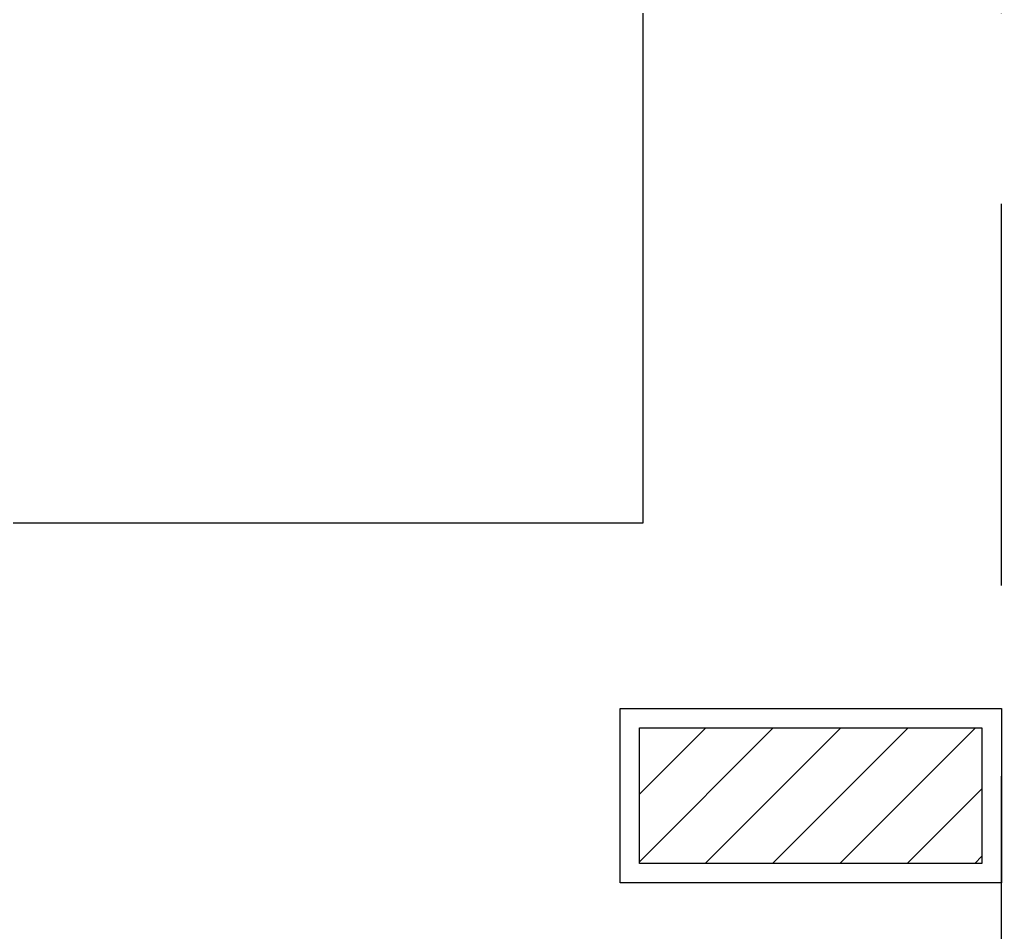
# Model space of a CAD drawing. Header units: metres. Extents: x 1161 to 1456, y 119 to 208.
# Drawn here: x 1327.116 to 1328.403, y 137.162 to 138.358 of the extents above; entities that cross this region are included whole.
import ezdxf

# ---------------------------------------------------------------- set-up
doc = ezdxf.new("R2010")
doc.units = ezdxf.units.M
doc.header["$MEASUREMENT"] = 0
doc.linetypes.add('DASHED', pattern=[0.75, 0.5, -0.25])
doc.linetypes.add('PHANTOM2', pattern=[1.25, 0.625, -0.125, 0.125, -0.125, 0.125, -0.125])
doc.layers.add('GRID', color=8, linetype='Continuous')

# ---------------------------------------------------------------- blocks, each defined once
blk = doc.blocks.new('A$C360518C6')
at = {"layer": 'GRID'}
h = blk.add_hatch(dxfattribs=at)
h.set_pattern_fill('ANSI31', color=256, scale=0.5)
h.set_pattern_definition([(45, (1868.51851, -3008.56876), (-0.0441941738, 0.0441941738), [])])
h.paths.add_polyline_path([(-0.4746, -0.2032), (-0.4746, -0.0254), (-0.0254, -0.0254), (-0.0254, -0.2032)])
for points in [[(-0.5, -0.2286), (-0.5, 0), (0, 0), (0, -0.2286)], [(-0.4746, -0.2032), (-0.4746, -0.0254), (-0.0254, -0.0254), (-0.0254, -0.2032)]]:
    blk.add_lwpolyline(points, close=True)
blk = doc.blocks.new('A$C2112393A')
at = {"color": 8, "linetype": 'PHANTOM2'}
blk.add_line((100, 2850), (100, 2950), dxfattribs=at)
at = {"color": 8}
for p, q in [((100, 2950), (5500, 2950)), ((100, 0), (100, 2850))]:
    blk.add_line(p, q, dxfattribs=at)

msp = doc.modelspace()

# ---------------------------------------------------------------- linework, layer by layer
at = {"linetype": 'DASHED'}
msp.add_lwpolyline([(1328.4033, 148.7145), (1328.4033, 159.9266), (1320.7433, 159.9266), (1320.7433, 133.8666), (1328.4033, 133.8666), (1328.4033, 141.0466)], dxfattribs=at)

# ---------------------------------------------------------------- block references
at = {"xscale": 0.001, "yscale": 0.001, "zscale": 0.001, "rotation": 180}
msp.add_blockref('A$C2112393A', (1328.0333, 140.648), dxfattribs=at)
msp.add_blockref('A$C360518C6', (1328.4033, 137.4552))

doc.saveas('drawing.dxf')
